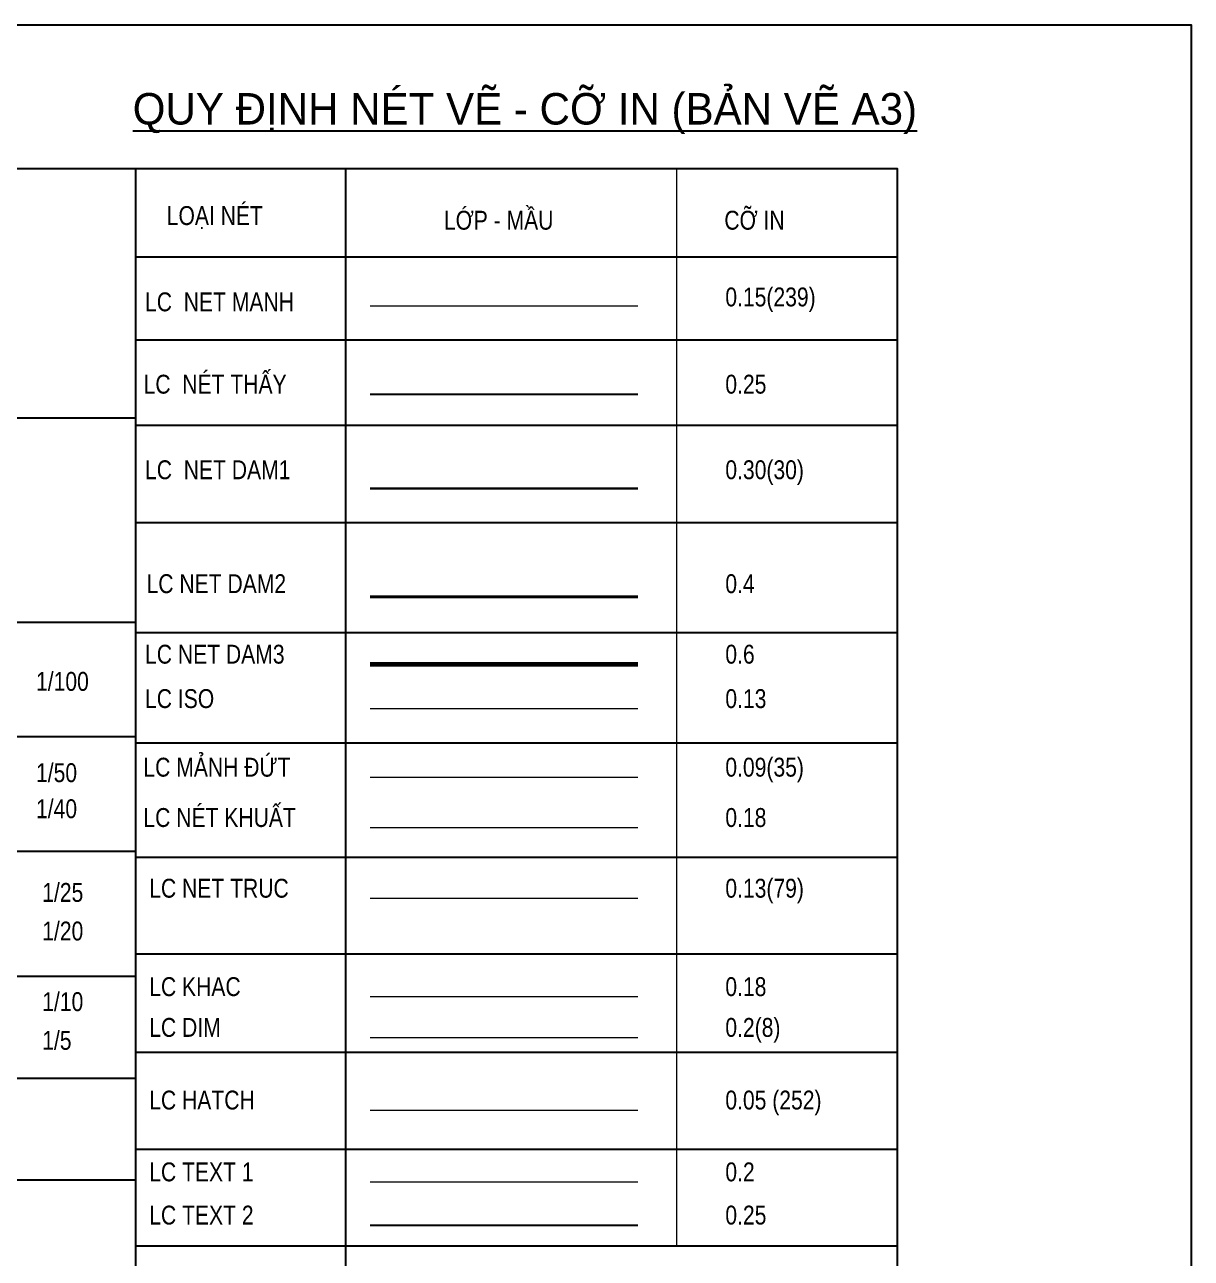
# Model space of a CAD drawing. Extents: x 597247 to 597986, y 2301157 to 2301524.
# Drawn here: x 597871.5 to 597986, y 2301402.7 to 2301523.8 of the extents above; entities that cross this region are included whole.
import ezdxf

# ---------------------------------------------------------------- set-up
doc = ezdxf.new("R2010")
doc.units = 0
doc.header["$MEASUREMENT"] = 0
for name, pattern in [('CENTERX2', [4, 2.5, -0.5, 0.5, -0.5]), ('DASHDOT', [1, 0.5, -0.25, 0, -0.25]), ('HIDDEN', [0.375, 0.25, -0.125])]:
    doc.linetypes.add(name, pattern=pattern)
doc.layers.get('DEFPOINTS').update_dxf_attribs({"color": 8, "linetype": 'CONTINUOUS'})
for name, color, linetype, lineweight in [('LC Dim', 8, 'CONTINUOUS', 18), ('LC Hatch', 252, 'CONTINUOUS', 9), ('LC ISO', 153, 'CONTINUOUS', 13), ('LC Khac', 4, 'CONTINUOUS', 9), ('LC MANH DUT', 35, 'HIDDEN', 5), ('LC Net dam 1', 30, 'CONTINUOUS', 30), ('LC Net dam2', 6, 'CONTINUOUS', 40), ('LC Net dam3', 1, 'CONTINUOUS', 60), ('LC Net khuat', 4, 'HIDDEN', 13), ('LC Net manh', 239, 'CONTINUOUS', 5), ('LC Net thay', 7, 'CONTINUOUS', 25), ('LC Net truc', 79, 'DASHDOT', 13), ('LC Text1', 3, 'CONTINUOUS', 20), ('LC Text2', 7, 'CONTINUOUS', 25)]:
    doc.layers.add(name, color=color, linetype=linetype, lineweight=lineweight)
doc.styles.add('LC 1', font='VHAVANB.ttf')
doc.styles.add('T2', font='VHARIAL.ttf', dxfattribs={"width": 0.8})

msp = doc.modelspace()

# ---------------------------------------------------------------- linework, layer by layer
at = {"layer": 'DEFPOINTS', "ltscale": 0.2}
msp.add_lwpolyline([(597726.59, 2301523.75), (597986.03, 2301523.75), (597986.03, 2301340.29), (597726.59, 2301340.29)], close=True, dxfattribs=at)
at = {"layer": 'LC Dim', "ltscale": 0.5}
msp.add_line((597905.45, 2301424.36), (597931.72, 2301424.36), dxfattribs=at)
at = {"layer": 'LC Hatch'}
for p, q in [((597935.52, 2301509.64), (597935.52, 2301403.9)), ((597905.45, 2301417.23), (597931.72, 2301417.23))]:
    msp.add_line(p, q, dxfattribs=at)
at = {"layer": 'LC ISO', "ltscale": 0.5}
msp.add_line((597905.45, 2301456.63), (597931.72, 2301456.63), dxfattribs=at)
at = {"layer": 'LC Khac', "ltscale": 0.5}
msp.add_line((597905.45, 2301428.36), (597931.72, 2301428.36), dxfattribs=at)
at = {"layer": 'LC MANH DUT', "ltscale": 300}
msp.add_line((597905.45, 2301449.9), (597931.72, 2301449.9), dxfattribs=at)
at = {"layer": 'LC Net dam 1'}
msp.add_line((597905.45, 2301478.22), (597931.72, 2301478.22), dxfattribs=at)
at = {"layer": 'LC Net dam2', "ltscale": 5}
msp.add_line((597931.72, 2301467.59), (597905.45, 2301467.59), dxfattribs=at)
at = {"layer": 'LC Net dam3', "ltscale": 0.5}
msp.add_line((597905.45, 2301460.99), (597931.72, 2301460.99), dxfattribs=at)
at = {"layer": 'LC Net khuat', "ltscale": 300}
msp.add_line((597905.45, 2301444.97), (597931.72, 2301444.97), dxfattribs=at)
at = {"layer": 'LC Net manh'}
msp.add_line((597905.45, 2301496.14), (597931.72, 2301496.14), dxfattribs=at)
at = {"layer": 'LC Net thay'}
for p, q in [((597870.26, 2301509.64), (597882.44, 2301509.64)), ((597903.01, 2301509.64), (597903.01, 2301353.56)), ((597882.44, 2301500.98), (597957.16, 2301500.98)), ((597882.44, 2301492.81), (597957.16, 2301492.81)), ((597905.45, 2301487.5), (597931.72, 2301487.5)), ((597743.92, 2301485.16), (597882.44, 2301485.16)), ((597882.44, 2301484.44), (597957.16, 2301484.44)), ((597882.44, 2301474.89), (597957.16, 2301474.89)), ((597796.62, 2301465.1), (597882.44, 2301465.1)), ((597882.44, 2301464.08), (597957.16, 2301464.08)), ((597796.62, 2301453.88), (597882.44, 2301453.88)), ((597882.44, 2301453.28), (597957.16, 2301453.28)), ((597796.62, 2301442.65), (597882.44, 2301442.65)), ((597882.44, 2301442.05), (597957.16, 2301442.05)), ((597882.44, 2301432.55), (597957.16, 2301432.55)), ((597796.62, 2301430.35), (597882.44, 2301430.35)), ((597882.44, 2301422.9), (597957.16, 2301422.9)), ((597796.62, 2301420.34), (597882.44, 2301420.34)), ((597882.44, 2301413.4), (597957.16, 2301413.4)), ((597743.92, 2301410.39), (597882.44, 2301410.39)), ((597905.45, 2301405.94), (597931.72, 2301405.94)), ((597882.44, 2301403.9), (597957.16, 2301403.9))]:
    msp.add_line(p, q, dxfattribs=at)
msp.add_lwpolyline([(597882.44, 2301509.64), (597957.16, 2301509.64), (597957.16, 2301353.56), (597882.44, 2301353.56)], close=True, dxfattribs=at)
at = {"layer": 'LC Net truc', "linetype": 'CENTERX2', "ltscale": 200}
msp.add_line((597905.45, 2301438.02), (597931.72, 2301438.02), dxfattribs=at)
at = {"layer": 'LC Text1'}
msp.add_line((597905.45, 2301410.18), (597931.72, 2301410.18), dxfattribs=at)

# ---------------------------------------------------------------- texts
at = {"layer": 'LC Text2', "lineweight": -2, "style": 'LC 1'}
msp.add_text('%%Uquy ®Þnh nÐt vÏ - cì in (b¶n vÏ A3)', height=3.0886, dxfattribs=at).set_placement((597882.14, 2301513.95))
at = {"layer": 'LC Text2', "style": 'T2', "width": 0.8}
for s, height, p in [('lo¹i nÐt', 1.853, (597885.48, 2301504.09)), ('Líp - mÇu', 1.853, (597912.68, 2301503.63)), ('cì in', 1.853, (597940.2, 2301503.63)), ('LC  Net manh', 1.8531, (597883.35, 2301495.62)), ('0.15(239)', 1.853, (597940.3, 2301496.1)), ('LC  nÐt thÊy', 1.8531, (597883.21, 2301487.54)), ('0.25 ', 1.853, (597940.3, 2301487.54)), ('LC  Net dam1', 1.8531, (597883.35, 2301479.14)), ('0.30(30)', 1.853, (597940.3, 2301479.14)), ('LC Net dam2', 1.8531, (597883.5, 2301467.96)), ('0.4', 1.853, (597940.3, 2301467.96)), ('LC Net dam3', 1.8531, (597883.35, 2301461.04)), ('0.6', 1.853, (597940.3, 2301461.04)), ('1/100', 1.853, (597872.65, 2301458.37)), ('LC iso', 1.853, (597883.35, 2301456.68)), ('0.13', 1.853, (597940.3, 2301456.68)), ('LC m¶nh ®øt', 1.8531, (597883.19, 2301449.95)), ('1/50', 1.853, (597872.65, 2301449.41)), ('0.09(35)', 1.853, (597940.3, 2301449.95)), ('1/40', 1.853, (597872.65, 2301445.87)), ('LC nÐt khuÊt', 1.8531, (597883.19, 2301445.01)), ('0.18', 1.853, (597940.3, 2301445.01)), ('1/25', 1.853, (597873.26, 2301437.66)), ('LC Net truc', 1.8531, (597883.76, 2301438.07)), ('0.13(79)', 1.853, (597940.3, 2301438.07)), ('1/20', 1.853, (597873.26, 2301433.87)), ('LC khac', 1.853, (597883.76, 2301428.41)), ('0.18', 1.853, (597940.3, 2301428.41)), ('1/10', 1.853, (597873.26, 2301426.94)), ('LC dim', 1.853, (597883.76, 2301424.41)), ('0.2(8)', 1.853, (597940.3, 2301424.41)), ('1/5', 1.853, (597873.26, 2301423.14)), ('LC Hatch', 1.853, (597883.76, 2301417.28)), ('0.05 (252)', 1.853, (597940.3, 2301417.28)), ('LC text 1', 1.853, (597883.76, 2301410.23)), ('0.2', 1.853, (597940.3, 2301410.23)), ('LC text 2', 1.853, (597883.76, 2301405.99)), ('0.25', 1.853, (597940.3, 2301405.99))]:
    msp.add_text(s, height=height, dxfattribs=at).set_placement(p)

doc.saveas('drawing.dxf')
